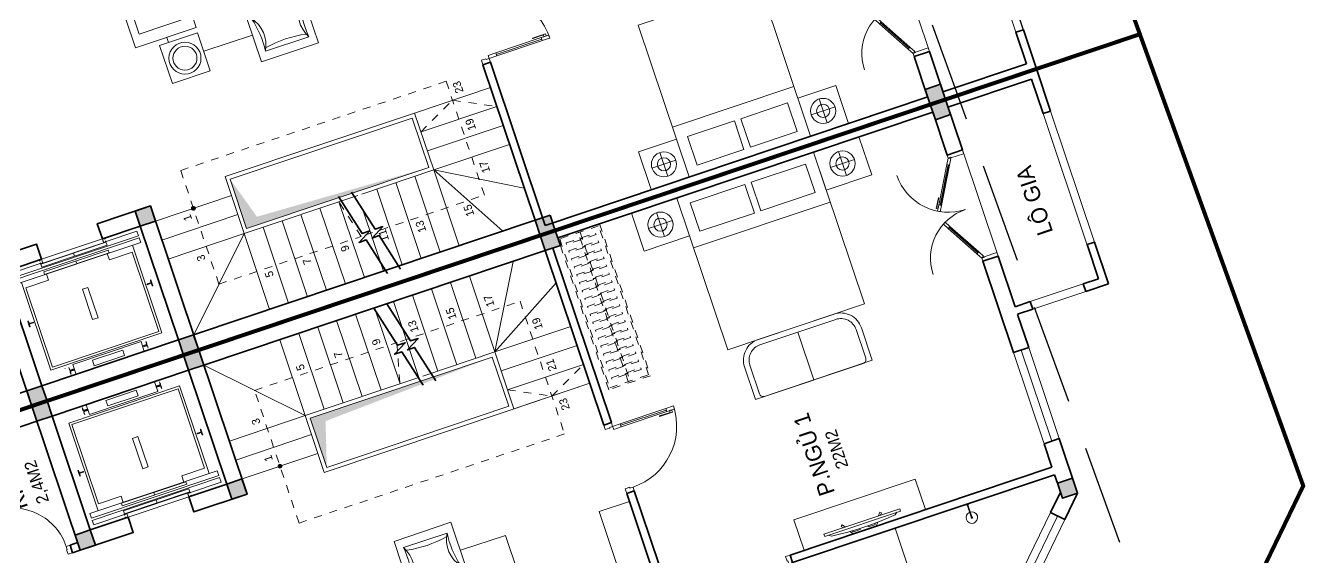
# Model space of a CAD drawing. Header units: metres. Extents: x 568336 to 569219, y 2065964 to 2066430.
# Drawn here: x 568602.85 to 568618.84, y 2066194.32 to 2066200.97 of the extents above; entities that cross this region are included whole.
import ezdxf

# ---------------------------------------------------------------- set-up
doc = ezdxf.new("R2010")
doc.units = ezdxf.units.M
for name, pattern in [('$AUDIT_BAD_LTYPE2', [0]), ('CENTER', [2, 1.25, -0.25, 0.25, -0.25]), ('HIDDEN', [0.375, 0.25, -0.125]), ('HIDDEN2', [0.1875, 0.125, -0.0625]), ('X-5M-G-MB PHONGNGU$0$HIDDEN2', [0.1875, 0.125, -0.0625])]:
    doc.linetypes.add(name, pattern=pattern)
doc.layers.get('0').update_dxf_attribs({"linetype": 'CONTINUOUS'})
doc.layers.add('-AREA', color=2, linetype='CONTINUOUS', plot=False)
for name, color, linetype, lineweight in [('-CENTER', 143, 'CENTER', 13), ('-CONCRETE', 1, 'CONTINUOUS', 35), ('-DIM', 9, 'CONTINUOUS', 13), ('-DOOR', 137, 'CONTINUOUS', 9), ('-FURNITURE', 46, 'CONTINUOUS', 9), ('-HATCH', 8, 'CONTINUOUS', 5), ('-KH', 143, 'CONTINUOUS', 13), ('-LINE1', 7, 'CONTINUOUS', 18), ('-LINE2', 252, 'CONTINUOUS', 9), ('-TEXT', 7, 'CONTINUOUS', 15), ('-WALL', 4, 'CONTINUOUS', 35), ('TEXT25', 2, 'CONTINUOUS', 13)]:
    doc.layers.add(name, color=color, linetype=linetype, lineweight=lineweight)
for name, color, linetype in [('-RANH GIOI LO DAT', 12, 'CONTINUOUS'), ('APOLIC', 7, 'CONTINUOUS'), ('RANHGIOI', 2, 'HIDDEN')]:
    doc.layers.add(name, color=color, linetype=linetype)
doc.styles.add('T1', font='', dxfattribs={"height": 200})
doc.styles.add('vnavanth', font='', dxfattribs={"width": 0.8})
doc.styles.get('T1').set_extended_font_data('VNgeometric Light')
doc.styles.get('vnavanth').set_extended_font_data('.VnAvantH')

# ---------------------------------------------------------------- blocks, each defined once
blk = doc.blocks.new('X-5M-DH-2-CORE$0$A$C75E80C28')
at = {"layer": '-LINE2', "linetype": 'Continuous', "ltscale": 2}
for p, q in [((-731, -149), (731, -149)), ((-731, -1305), (-731, -149)), ((-557, -112), (-560, -112)), ((-510, -22), (-510, -51)), ((-507, -22), (-510, -22)), ((-510, -109), (-510, -79)), ((-507, -22), (-507, -51)), ((-507, -109), (-507, -79)), ((-456, -57), (-501, -57)), ((-456, -60), (-501, -60)), ((-456, -70), (-501, -70)), ((-456, -73), (-501, -73)), ((-453, -63), (-453, -67)), ((-450, -63), (-450, -67)), ((450, -63), (450, -67)), ((453, -63), (453, -67)), ((456, -57), (501, -57)), ((456, -60), (501, -60)), ((456, -70), (501, -70)), ((456, -73), (501, -73)), ((457, -112), (460, -112)), ((507, -22), (510, -22)), ((507, -22), (507, -51)), ((507, -109), (507, -79)), ((510, -22), (510, -51)), ((510, -109), (510, -79)), ((731, -1305), (731, -149)), ((-700, -179), (700, -179)), ((-700, -1225), (-700, -179)), ((700, -1225), (700, -179)), ((-700, -1225), (-400, -1225)), ((-400, -1305), (-400, -1225)), ((700, -1225), (400, -1225)), ((400, -1305), (400, -1225)), ((840, -1305), (-840, -1305)), ((-840, -1365), (-840, -1305)), ((840, -1365), (-840, -1365)), ((840, -1395), (-840, -1395)), ((-840, -1395), (-840, -1455)), ((430, -1406), (-430, -1406)), ((-430, -1406), (-430, -1446)), ((425, -1309), (-425, -1309)), ((-425, -1343), (-425, -1309)), ((425, -1343), (-425, -1343)), ((0, -1309), (0, -1343)), ((0, -1406), (0, -1446)), ((425, -1343), (425, -1309)), ((430, -1406), (430, -1446)), ((840, -1365), (840, -1305)), ((840, -1395), (840, -1455)), ((-840, -1455), (-435, -1455)), ((-435, -1450), (-435, -1460)), ((-435, -1450), (-400, -1450)), ((-435, -1460), (-425, -1460)), ((-435, -1490), (-435, -1500)), ((-435, -1490), (-425, -1490)), ((-435, -1500), (-400, -1500)), ((-433, -1452), (-433, -1458)), ((-433, -1452), (-402, -1452)), ((-433, -1458), (-425, -1458)), ((-433, -1492), (-433, -1498)), ((-433, -1492), (-425, -1492)), ((-433, -1498), (-402, -1498)), ((430, -1446), (-430, -1446)), ((-425, -1458), (-425, -1460)), ((-425, -1490), (-425, -1492)), ((-402, -1452), (-402, -1498)), ((400, -1450), (-400, -1450)), ((-400, -1450), (-400, -1500)), ((400, -1450), (400, -1500)), ((435, -1450), (400, -1450)), ((435, -1500), (400, -1500)), ((402, -1452), (402, -1498)), ((433, -1452), (402, -1452)), ((433, -1498), (402, -1498)), ((433, -1458), (425, -1458)), ((425, -1458), (425, -1460)), ((435, -1460), (425, -1460)), ((425, -1490), (425, -1492)), ((435, -1490), (425, -1490)), ((433, -1492), (425, -1492)), ((433, -1452), (433, -1458)), ((433, -1492), (433, -1498)), ((435, -1450), (435, -1460)), ((840, -1455), (435, -1455)), ((435, -1490), (435, -1500))]:
    blk.add_line(p, q, dxfattribs=at)
for points in [[(-450, 0), (-450, -130), (450, -130), (450, 0)], [(-200, -29), (200, -29), (200, -101), (-200, -101)], [(-36, -584), (36, -584), (36, -984), (-36, -984)]]:
    blk.add_lwpolyline(points, close=True, dxfattribs=at)
for points in [[(-780, -789), (-751, -789, 0.414214), (-750, -788), (-750, -784), (-750, -780, 0.414214), (-751, -779), (-780, -779, -0.256978), (-784, -782), (-798, -782, -0.414214), (-801, -779), (-804, -749, 0.414214), (-807, -746), (-812, -746), (-812, -784), (-812, -821), (-807, -821, 0.414214), (-804, -818), (-801, -789, -0.414214), (-798, -786), (-784, -786, -0.256978), (-780, -789)], [(780, -789), (751, -789, -0.414214), (750, -788), (750, -784), (750, -780, -0.414214), (751, -779), (780, -779, 0.256978), (784, -782), (798, -782, 0.414214), (801, -779), (804, -749, -0.414214), (807, -746), (812, -746), (812, -784), (812, -821), (807, -821, -0.414214), (804, -818), (801, -789, 0.414214), (798, -786), (784, -786, 0.256978), (780, -789)]]:
    blk.add_lwpolyline(points, format="xyb", dxfattribs=at)
for centre, radius, start, end in [((-501, -51), 9.4, 180, 270), ((-501, -79), 9.4, 90, 180), ((-501, -51), 6.2, 180, 270), ((-501, -79), 6.2, 90, 180), ((-456, -63), 6.2, 0, 90), ((-456, -63), 3, 0, 90), ((-456, -67), 6.2, 270, 0), ((-456, -67), 3, 270, 0), ((456, -63), 6.2, 90, 180), ((456, -67), 6.2, 180, 270), ((456, -63), 3, 90, 180), ((456, -67), 3, 180, 270), ((501, -51), 6.2, 270, 0), ((501, -51), 9.4, 270, 0), ((501, -79), 9.4, 0, 90), ((501, -79), 6.2, 0, 90)]:
    blk.add_arc(centre, radius, start, end, dxfattribs=at)
blk = doc.blocks.new('A$C5C575821')
at = {"layer": '-CONCRETE'}
h = blk.add_hatch(color=256, dxfattribs=at)
h.dxf.hatch_style = 1
h.paths.add_polyline_path([(0, 200), (0, 0), (200, 0), (200, 200)])
blk.add_lwpolyline([(0, 0), (200, 0), (200, 200), (0, 200)], close=True, dxfattribs=at)
blk = doc.blocks.new('A$C3F71457E')
at = {"layer": '-CONCRETE'}
blk.add_lwpolyline([(0, -100), (0, 400), (-1500, 400), (-1500, -1400), (0, -1400), (0, -900), (200, -900), (200, -1600), (-1700, -1600), (-1700, 600), (200, 600), (200, -100), (0, -100)], dxfattribs=at)
at = {"layer": '-LINE1'}
blk.add_line((0, -900), (0, -100), dxfattribs=at)
at = {"layer": '-WALL'}
for p in [(-1700, 400), (0, 400), (-1700, -1600), (0, -1600)]:
    blk.add_blockref('A$C5C575821', p, dxfattribs=at)
at = {"color": 2, "rotation": 90}
blk.add_blockref('X-5M-DH-2-CORE$0$A$C75E80C28', (-1500, -500), dxfattribs=at)
blk = doc.blocks.new('*U152')
at = {"linetype": '$AUDIT_BAD_LTYPE2'}
for p, q in [((70, 100), (70, 700)), ((90, 700), (90, 100))]:
    blk.add_line(p, q, dxfattribs=at)
for points in [[(50, 700), (90, 700), (90, 800), (50, 800), (50, 700)], [(50, 703), (50, 100)], [(50, 100), (90, 100), (90, 0), (50, 0), (50, 100)]]:
    blk.add_lwpolyline(points)
for points in [[(118, 595), (118, 764), (90, 764), (90, 736), (113, 736), (113, 595)], [(0, 0), (50, 0), (50, -40), (60, -40), (60, -100), (0, -100)], [(900, 0), (850, 0), (850, -40), (840, -40), (840, -100), (900, -100)]]:
    blk.add_lwpolyline(points, close=True)
at = {"linetype": '$AUDIT_BAD_LTYPE2', "ltscale": 0.3}
blk.add_arc((50, 0), 800, 0, 90, dxfattribs=at)
blk = doc.blocks.new('A$C8a974c9c')
for p, q in [((1750, 2957), (1750, 2643)), ((1593, 2800), (1908, 2800)), ((1343, 2500), (1343, 700)), ((1750, 243), (1750, 557)), ((1593, 400), (1908, 400))]:
    blk.add_line(p, q)
for points in [[(2000, 3100), (1500, 3100), (1500, 2500), (2000, 2500)], [(1891, 2360), (1514, 2360), (1514, 1643), (1891, 1643)], [(1891, 840), (1514, 840), (1514, 1558), (1891, 1558)], [(2000, 100), (1500, 100), (1500, 700), (2000, 700)]]:
    blk.add_lwpolyline(points, close=True)
blk.add_lwpolyline([(2000, 2500), (0, 2500), (0, 700), (2000, 700), (2000, 2500)])
for centre, radius in [((1750, 2800), 157), ((1750, 2800), 82.4), ((1750, 400), 157), ((1750, 400), 82.4)]:
    blk.add_circle(centre, radius)
blk = doc.blocks.new('*U173')
at = {"ltscale": 0.3}
for points in [[(883, 0, 0.414214), (50, 833, 0.414214)], [(883, 0, -0.414214), (1672, 789, -0.414214)]]:
    blk.add_lwpolyline(points, format="xyb", dxfattribs=at)
for points in [[(579, 338), (726, 423), (740, 399), (716, 384), (705, 404), (582, 333)], [(0, 0), (50, 0), (50, -40), (60, -40), (60, -246), (0, -246)], [(1722, 0), (1672, 0), (1672, -40), (1662, -40), (1662, -246), (1722, -246)]]:
    blk.add_lwpolyline(points, close=True)
for points in [[(685, 367), (705, 332), (792, 382), (772, 417), (685, 367)], [(1075, 344), (1055, 310), (969, 360), (989, 394), (1075, 344)], [(687, 368), (137, 50)], [(1073, 346), (1585, 50)], [(137, 50), (157, 15), (70, -35), (50, 0), (137, 50)], [(1585, 50), (1565, 15), (1652, -35), (1672, 0), (1585, 50)]]:
    blk.add_lwpolyline(points)
at = {"layer": 'APOLIC', "linetype": '$AUDIT_BAD_LTYPE2'}
for p, q in [((147, 33), (695, 349)), ((705, 332), (157, 15)), ((1055, 310), (1565, 15)), ((1575, 33), (1065, 327))]:
    blk.add_line(p, q, dxfattribs=at)
blk = doc.blocks.new('ghe11asdsdsdsd')
at = {"layer": '-FURNITURE', "ltscale": 5}
for p, q in [((-454, 642), (-454, -60)), ((447, 643), (445, -59)), ((339, 75), (-348, 74)), ((445, -59), (-454, -60))]:
    blk.add_line(p, q, dxfattribs=at)
for centre, radius, start, end in [((-557, 172), 481, 73.628, 77.6744), ((-330, 640), 103, 97.7909, 180.472), ((-435, 586), 50, 17.2905, 73.628), ((-753, 311), 469, 329.603, 39.8271), ((-1717, 235), 1379, 353.2677, 15.3477), ((14, -3057), 3816, 85.1505, 95.3732), ((745, 311), 469, 140.0382, 210.2652), ((1709, 233), 1379, 164.5193, 186.6002), ((322, 644), 103, 359.5522, 82.2333), ((428, 586), 50, 106.2084, 162.5459), ((548, 172), 481, 102.162, 106.2084), ((-1, -1576), 1730, 79.6029, 100.5814)]:
    blk.add_arc(centre, radius, start, end, dxfattribs=at)
blk = doc.blocks.new('GHE600')
at = {"layer": '-FURNITURE'}
for p, q in [((269950, 8710), (270650, 8710)), ((269950, 8043), (270650, 8043))]:
    blk.add_line(p, q, dxfattribs=at)
for points in [[(270146, 9595), (270146, 10095), (270646, 10095), (270646, 9595)], [(269850, 9526), (270650, 9526), (270650, 7226), (269850, 7226)], [(269950, 9376), (270650, 9376), (270650, 7376), (269950, 7376)], [(270146, 7158), (270146, 6658), (270646, 6658), (270646, 7158)]]:
    blk.add_lwpolyline(points, close=True, dxfattribs=at)
at = {"layer": '-FURNITURE', "elevation": 0}
for points in [[(271287, 9830), (270646, 9832)], [(272038, 6909), (272634, 6908), (272634, 9823), (272038, 9826)], [(270262, 9595), (270262, 9526)], [(270262, 7226), (270262, 7158)], [(270646, 6917), (271287, 6913)]]:
    blk.add_lwpolyline(points, dxfattribs=at)
at = {"layer": '-FURNITURE'}
for centre, radius in [((270396, 9845), 200), ((270396, 9845), 150), ((270396, 6908), 200), ((270396, 6908), 150)]:
    blk.add_circle(centre, radius, dxfattribs=at)
at = {"layer": '-FURNITURE', "extrusion": (0, 0, -1)}
blk.add_ellipse((271662, 8365), major_axis=(0, 750), ratio=0.589994, dxfattribs=at)
at = {"layer": '-FURNITURE', "zscale": 0.83397927038413}
for p, xscale, yscale, rotation in [((271659, 10145, 0), 0.83397927038413, 0.83397927038413, 179.9447021404027), ((271659, 6608, 0), -0.8339792703841301, 0.8339792703841301, 0.05529785959737722)]:
    blk.add_blockref('ghe11asdsdsdsd', p, dxfattribs=dict(at, xscale=xscale, yscale=yscale, rotation=rotation))
blk = doc.blocks.new('*U18')
at = {"linetype": '$AUDIT_BAD_LTYPE2'}
for p, q in [((70, 100), (70, 600)), ((90, 600), (90, 100))]:
    blk.add_line(p, q, dxfattribs=at)
for points in [[(50, 600), (90, 600), (90, 700), (50, 700), (50, 600)], [(50, 603), (50, 100)], [(50, 100), (90, 100), (90, 0), (50, 0), (50, 100)]]:
    blk.add_lwpolyline(points)
for points in [[(118, 495), (118, 664), (90, 664), (90, 636), (113, 636), (113, 495)], [(0, 0), (50, 0), (50, -40), (60, -40), (60, -100), (0, -100)], [(800, 0), (750, 0), (750, -40), (740, -40), (740, -100), (800, -100)]]:
    blk.add_lwpolyline(points, close=True)
at = {"linetype": '$AUDIT_BAD_LTYPE2', "ltscale": 0.3}
blk.add_arc((50, 0), 700, 0, 90, dxfattribs=at)
blk = doc.blocks.new('*U189')
at = {"linetype": 'X-5M-G-MB PHONGNGU$0$HIDDEN2'}
for points in [[(0, 600), (0, 0), (2182, 0), (2182, 600)], [(2162, 580), (2162, 20), (20, 20), (20, 580)], [(2162, 287), (2162, 313), (20, 313), (20, 287)], [(114, 319), (109, 319), (109, 280), (114, 280)], [(228, 319), (223, 319), (223, 280), (228, 280)], [(342, 319), (337, 319), (337, 280), (342, 280)], [(456, 319), (451, 319), (451, 280), (456, 280)], [(570, 319), (565, 319), (565, 280), (570, 280)], [(684, 319), (679, 319), (679, 280), (684, 280)], [(798, 319), (793, 319), (793, 280), (798, 280)], [(912, 319), (907, 319), (907, 280), (912, 280)], [(1026, 319), (1021, 319), (1021, 280), (1026, 280)], [(1140, 319), (1135, 319), (1135, 280), (1140, 280)], [(1254, 319), (1249, 319), (1249, 280), (1254, 280)], [(1368, 319), (1363, 319), (1363, 280), (1368, 280)], [(1482, 319), (1477, 319), (1477, 280), (1482, 280)], [(1596, 319), (1591, 319), (1591, 280), (1596, 280)], [(1710, 319), (1705, 319), (1705, 280), (1710, 280)], [(1824, 319), (1819, 319), (1819, 280), (1824, 280)], [(1938, 319), (1933, 319), (1933, 280), (1938, 280)], [(2052, 319), (2047, 319), (2047, 280), (2052, 280)]]:
    blk.add_lwpolyline(points, close=True, dxfattribs=at)
for points in [[(122, 313), (122, 515), (100, 515), (100, 313)], [(236, 313), (236, 515), (214, 515), (214, 313)], [(350, 313), (350, 515), (328, 515), (328, 313)], [(464, 313), (464, 515), (442, 515), (442, 313)], [(578, 313), (578, 515), (556, 515), (556, 313)], [(692, 313), (692, 515), (670, 515), (670, 313)], [(806, 313), (806, 515), (784, 515), (784, 313)], [(920, 313), (920, 515), (898, 515), (898, 313)], [(1034, 313), (1034, 515), (1012, 515), (1012, 313)], [(1148, 313), (1148, 515), (1126, 515), (1126, 313)], [(1262, 313), (1262, 515), (1240, 515), (1240, 313)], [(1376, 313), (1376, 515), (1354, 515), (1354, 313)], [(1490, 313), (1490, 515), (1468, 515), (1468, 313)], [(1604, 313), (1604, 515), (1582, 515), (1582, 313)], [(1718, 313), (1718, 515), (1696, 515), (1696, 313)], [(1832, 313), (1832, 515), (1810, 515), (1810, 313)], [(1946, 313), (1946, 515), (1924, 515), (1924, 313)], [(2060, 313), (2060, 515), (2038, 515), (2038, 313)], [(100, 287), (100, 92), (122, 92), (122, 287)], [(214, 287), (214, 92), (236, 92), (236, 287)], [(328, 287), (328, 92), (350, 92), (350, 287)], [(442, 287), (442, 92), (464, 92), (464, 287)], [(556, 287), (556, 92), (578, 92), (578, 287)], [(670, 287), (670, 92), (692, 92), (692, 287)], [(784, 287), (784, 92), (806, 92), (806, 287)], [(898, 287), (898, 92), (920, 92), (920, 287)], [(1012, 287), (1012, 92), (1034, 92), (1034, 287)], [(1126, 287), (1126, 92), (1148, 92), (1148, 287)], [(1240, 287), (1240, 92), (1262, 92), (1262, 287)], [(1354, 287), (1354, 92), (1376, 92), (1376, 287)], [(1468, 287), (1468, 92), (1490, 92), (1490, 287)], [(1582, 287), (1582, 92), (1604, 92), (1604, 287)], [(1696, 287), (1696, 92), (1718, 92), (1718, 287)], [(1810, 287), (1810, 92), (1832, 92), (1832, 287)], [(1924, 287), (1924, 92), (1946, 92), (1946, 287)], [(2038, 287), (2038, 92), (2060, 92), (2060, 287)]]:
    blk.add_lwpolyline(points, dxfattribs=at)
blk = doc.blocks.new('XR.MB.LM123$0$tvi 1')
blk.add_lwpolyline([(29, 0), (29, -1000), (0, -1000), (0, 0)], close=True)
for points in [[(29, -50), (52, -81)], [(-24, -236), (-39, -252)], [(0, -285), (-39, -252)], [(0, -256), (-24, -236)], [(70, -315), (111, -350), (111, -650), (70, -685)], [(89, -446), (89, -360), (71, -345)], [(89, -446), (73, -446)], [(89, -554), (89, -640), (71, -655)], [(89, -554), (73, -554)], [(0, -715), (-39, -748)], [(-24, -764), (-39, -748)], [(0, -744), (-24, -764)], [(29, -950), (52, -919)]]:
    blk.add_lwpolyline(points)
blk.add_arc((-4025, -500), 4099, 354.1311, 5.8689)
blk = doc.blocks.new('A$C424D5770')
at = {"layer": '-FURNITURE'}
blk.add_line((70, 770), (700, 770), dxfattribs=at)
for points in [[(0, 270), (0, 1270, -0.414214), (270, 1540), (700, 1540), (700, 0), (270, 0, -0.414214)], [(70, 270), (70, 1270, -0.414214), (270, 1470), (650, 1470, -0.414214), (700, 1420), (700, 120, -0.414214), (650, 70), (270, 70, -0.414214)]]:
    blk.add_lwpolyline(points, format="xyb", close=True, dxfattribs=at)
blk = doc.blocks.new('shower')
for points in [[(180919, -32316), (180912, -32316), (180912, -32147), (180919, -32147)], [(180929, -32327), (180902, -32327), (180902, -32316), (180929, -32316)]]:
    blk.add_lwpolyline(points, close=True)
for radius, start, end in [(72, 272.7907, 267.2093), (8.35, 294.8355, 245.1645)]:
    blk.add_arc((180916, -32147), radius, start, end)
blk = doc.blocks.new('M21-T2')
at = {"layer": '-HATCH', "true_color": 0x8c8896}
h = blk.add_hatch(color=252, dxfattribs=at)
h.dxf.hatch_style = 1
edge = h.paths.add_edge_path()
edge.add_arc((204413, -292655), 24.6, 0, 360)
h = blk.add_hatch(color=252, dxfattribs=at)
h.dxf.hatch_style = 1
h.paths.add_polyline_path([(204213, -293205), (204862, -293205), (204862, -295605), (204765, -293374)])
at = {"layer": '-DOOR'}
for points in [[(199798, -300620), (200799, -301599), (200659, -301742), (199658, -300763)], [(201641, -301798), (202841, -301798), (202841, -301998), (201641, -301998)]]:
    blk.add_lwpolyline(points, close=True, dxfattribs=at)
for points in [[(199728, -300692), (200729, -301670)], [(201641, -301898), (202841, -301898)], [(205446, -301998), (204046, -301998)]]:
    blk.add_lwpolyline(points, dxfattribs=at)
at = {"layer": '-FURNITURE'}
blk.add_line((199312, -299696), (201232, -299699), dxfattribs=at)
at = {"layer": '-FURNITURE', "elevation": 0}
blk.add_lwpolyline([(199612, -296254), (202606, -296255), (202606, -296655), (199612, -296655)], close=True, dxfattribs=at)
at = {"layer": '-FURNITURE'}
blk.add_lwpolyline([(201732, -300130), (201732, -298530), (201332, -298530), (201332, -300130)], close=True, dxfattribs=at)
at = {"layer": '-KH', "linetype": 'HIDDEN2', "ltscale": 5}
blk.add_line((205412, -294530), (204912, -294405), dxfattribs=at)
for points in [[(205412, -294581), (205412, -296155), (203663, -296155), (203663, -292655), (205412, -292655), (205412, -294530)], [(204413, -295655), (204163, -296155), (204413, -296655)]]:
    blk.add_lwpolyline(points, dxfattribs=at)
at = {"layer": '-KH'}
blk.add_circle((204413, -292655), 24.6, dxfattribs=at)
at = {"layer": '-LINE1'}
for p, q in [((204413, -293155), (204413, -292155)), ((204413, -292155), (204413, -293155)), ((204662, -293155), (204662, -292155)), ((204662, -292155), (204662, -293155)), ((204912, -292155), (204912, -293155)), ((204912, -293155), (204163, -293155)), ((204163, -295605), (204163, -293155)), ((204912, -294655), (204912, -293155)), ((204862, -293205), (204213, -293205)), ((204213, -295605), (204213, -293205)), ((204862, -295605), (204862, -293205)), ((204912, -295655), (204912, -294706)), ((204163, -296655), (204163, -295605)), ((204912, -295655), (204163, -295655)), ((204163, -295655), (204163, -296655)), ((204862, -295605), (204213, -295605)), ((204413, -295655), (204413, -296655)), ((204413, -296655), (204413, -295655)), ((204662, -295655), (204662, -296655)), ((204662, -296655), (204662, -295655)), ((204912, -296655), (204912, -295655)), ((204912, -295655), (205488, -296655)), ((204912, -295655), (205912, -296232)), ((205912, -296655), (204163, -296655))]:
    blk.add_line(p, q, dxfattribs=at)
at = {"layer": '-LINE1', "lineweight": 18}
for p, q in [((204912, -293155), (205912, -292154)), ((204912, -293155), (205912, -293155)), ((204912, -293405), (205912, -293405)), ((204912, -293655), (205912, -293655)), ((204912, -293905), (205912, -293905)), ((204912, -294155), (205912, -294155)), ((204912, -294405), (205912, -294405)), ((204912, -294655), (205912, -294655)), ((204912, -294905), (205912, -294905)), ((204912, -295155), (205912, -295155)), ((204912, -295405), (205912, -295405)), ((204912, -295655), (205912, -295655))]:
    blk.add_line(p, q, dxfattribs=at)
at = {"layer": '-LINE1'}
for points in [[(203279, -302898), (203280, -302198)], [(203380, -302198), (203379, -302898)], [(203822, -303098), (205557, -303098)], [(205557, -303198), (203829, -303198)]]:
    blk.add_lwpolyline(points, dxfattribs=at)
at = {"layer": '-RANH GIOI LO DAT', "linetype": 'HIDDEN', "ltscale": 10, "const_width": 50}
blk.add_lwpolyline([(200111, -304701), (206112, -304561), (206112, -284454), (195112, -284454), (195112, -299817)], close=True, dxfattribs=at)
at = {"layer": '-WALL'}
for p, q in [((206112, -301998), (206112, -286454)), ((205912, -289954), (205912, -288954)), ((204212, -289954), (204212, -289854)), ((204312, -289854), (204212, -289854)), ((204312, -289954), (204312, -289854)), ((205912, -296655), (205912, -292154)), ((202712, -296655), (199112, -296655)), ((202712, -296655), (202712, -296755)), ((205912, -296655), (203612, -296655)), ((203612, -296655), (203612, -296755)), ((202712, -296755), (200308, -296755)), ((205912, -296755), (203612, -296755)), ((206012, -301798), (206012, -296855)), ((201232, -298346), (201232, -301798)), ((201332, -298346), (201232, -298346)), ((201332, -298346), (201332, -301798)), ((201003, -301798), (200799, -301599)), ((200921, -301998), (200659, -301742)), ((201232, -301798), (201121, -301798)), ((201641, -301798), (201332, -301798)), ((204046, -301798), (202841, -301798)), ((206017, -301798), (205446, -301798)), ((201641, -301998), (200921, -301998)), ((203279, -301998), (202841, -301998)), ((203280, -302198), (203280, -301998)), ((204046, -301998), (203379, -301998)), ((203380, -302198), (203380, -301998)), ((206112, -301998), (205446, -301998)), ((206012, -301998), (206012, -303098)), ((206112, -301998), (206112, -303198)), ((203380, -302198), (203280, -302198)), ((203379, -302898), (203279, -302898)), ((203279, -303198), (203279, -302898)), ((203379, -303098), (203379, -302898)), ((203829, -303098), (203379, -303098)), ((203829, -303198), (203829, -303098)), ((206012, -303098), (205557, -303098)), ((203829, -303198), (203279, -303198)), ((206112, -303198), (205557, -303198))]:
    blk.add_line(p, q, dxfattribs=at)
for points in [[(205910, -294396), (205378, -294529), (205378, -294630), (205284, -294459), (205284, -294552), (204804, -294672)], [(205910, -294566), (205378, -294699), (205378, -294800), (205284, -294629), (205284, -294722), (204804, -294842)], [(200659, -301742), (200799, -301599)], [(201641, -301998), (201641, -301798)], [(202841, -301998), (202841, -301798)], [(204046, -301998), (204046, -301798)], [(205446, -301998), (205446, -301798)], [(205557, -303198), (205557, -303098)]]:
    blk.add_lwpolyline(points, dxfattribs=at)
at = {"layer": '-DIM', "xscale": -1}
blk.add_blockref('A$C424D5770', (204012, -300094), dxfattribs=at)
at = {"layer": '-DOOR'}
for name, p, rotation in [('*U18', (204312, -289054), 270), ('GHE600', (192873, -22420), 270), ('*U152', (203612, -296755), 180)]:
    blk.add_blockref(name, p, dxfattribs=dict(at, rotation=rotation))
at = {"layer": '-DOOR', "xscale": -1, "rotation": 90}
blk.add_blockref('*U18', (201232, -297546), dxfattribs=at)
at = {"layer": '-DOOR', "xscale": -0.8130081300813005, "yscale": 0.8130081300813007, "zscale": 0.8130081300813007}
blk.add_blockref('*U173', (205446, -301798), dxfattribs=at)
at = {"layer": '-FURNITURE', "extrusion": (0, 0, -1), "xscale": 0.916666666665974, "yscale": 0.916666666665974, "zscale": -0.916666666665974}
blk.add_blockref('*U189', (-206012, -297405), dxfattribs=at)
at = {"layer": '-FURNITURE', "xscale": -1, "rotation": 180}
blk.add_blockref('A$C8a974c9c', (204012, -297724), dxfattribs=at)
at = {"layer": '-FURNITURE', "extrusion": (0, 0, -1), "xscale": -1, "rotation": 180.0036897224083}
blk.add_blockref('XR.MB.LM123$0$tvi 1', (-201443, -299830), dxfattribs=at)
at = {"layer": '-FURNITURE', "rotation": 90.01066851174387}
blk.add_blockref('shower', (168939, -481570), dxfattribs=at)
at = {"layer": '-WALL', "rotation": 180}
blk.add_blockref('A$C3F71457E', (204412, -291554), dxfattribs=at)
at = {"layer": '-WALL', "xscale": -1}
for p in [(206112, -292154), (206112, -296855), (201121, -301998), (206112, -301998)]:
    blk.add_blockref('A$C5C575821', p, dxfattribs=at)
at = {"layer": '-TEXT', "color": 2, "style": 'vnavanth'}
for s, p in [('kho', (204928, -289509)), ('p.ngñ 1', (201893, -299128)), ('L¤ GIA', (204112, -302749))]:
    blk.add_text(s, height=200, dxfattribs=at).set_placement(p)
at = {"layer": '-TEXT', "style": 'T1'}
for s, p in [('1', (204514, -292597)), ('3', (205000, -292597)), ('5', (205465, -293339)), ('7', (205465, -293839)), ('9', (205465, -294339)), ('13', (205465, -294839)), ('15', (205465, -295339)), ('17', (205465, -295839)), ('23', (203942, -296320)), ('21', (204458, -296320)), ('19', (205004, -296320))]:
    blk.add_text(s, height=100, rotation=360, dxfattribs=at).set_placement(p)
at = {"layer": 'TEXT25', "style": 'T1'}
for s, p in [('2,4M2', (204914, -289782)), ('22M2', (202149, -299391))]:
    blk.add_text(s, height=150, rotation=360, dxfattribs=at).set_placement(p)
blk = doc.blocks.new('G1600')
for p, q in [((137477, -212827), (139077, -212827)), ((137228, -213392), (137228, -213077)), ((139326, -213392), (139326, -213077)), ((137385, -213234), (137070, -213234)), ((139169, -213234), (139484, -213234))]:
    blk.add_line(p, q)
blk.add_lwpolyline([(137477, -213484), (137477, -211484), (139077, -211484), (139077, -213484), (137477, -213484)])
for points in [[(136977, -213484), (136977, -212984), (137477, -212984), (137477, -213484)], [(137617, -213375), (137617, -212999), (138235, -212999), (138235, -213375)], [(138937, -213375), (138937, -212999), (138320, -212999), (138320, -213375)], [(139577, -213484), (139577, -212984), (139077, -212984), (139077, -213484)]]:
    blk.add_lwpolyline(points, close=True)
for centre, radius in [((137228, -213234), 157), ((137228, -213234), 82.4), ((139326, -213234), 157), ((139326, -213234), 82.4)]:
    blk.add_circle(centre, radius)
blk = doc.blocks.new('M20-T2')
at = {"layer": '-HATCH', "true_color": 0x8c8896}
h = blk.add_hatch(color=252, dxfattribs=at)
h.dxf.hatch_style = 1
edge = h.paths.add_edge_path()
edge.add_arc((196216, -225651), 24.6, 0, 360)
h = blk.add_hatch(color=252, dxfattribs=at)
h.dxf.hatch_style = 1
h.paths.add_polyline_path([(196416, -226201), (195766, -226201), (195766, -228601), (195864, -226370)])
at = {"layer": '-AREA'}
blk.add_lwpolyline([(194516, -236194), (197283, -236194), (197283, -234994), (201516, -234994), (201517, -230150), (202516, -230150), (202516, -224651), (201516, -224651), (201516, -219450), (194516, -219450)], close=True, dxfattribs=at)
at = {"layer": '-DOOR'}
blk.add_lwpolyline([(196549, -234994), (195149, -234994)], dxfattribs=at)
at = {"layer": '-KH', "linetype": 'HIDDEN2', "ltscale": 5}
blk.add_line((195216, -227526), (195716, -227401), dxfattribs=at)
for points in [[(195216, -227578), (195216, -229151), (196716, -229151), (196716, -225651), (195216, -225651), (195216, -227526)], [(196216, -228651), (196466, -229151), (196216, -229650)]]:
    blk.add_lwpolyline(points, dxfattribs=at)
at = {"layer": '-KH'}
blk.add_circle((196216, -225651), 24.6, dxfattribs=at)
at = {"layer": '-LINE1', "lineweight": 18}
for p, q in [((195716, -226151), (194716, -225151)), ((195716, -226151), (194716, -226151)), ((195716, -226401), (194716, -226401)), ((195716, -226651), (194716, -226651)), ((195716, -226901), (194716, -226901)), ((195716, -227151), (194716, -227151)), ((195716, -227401), (194716, -227401)), ((195510, -227651), (194716, -227651)), ((195716, -227901), (194716, -227901)), ((195716, -228151), (194716, -228151)), ((195716, -228401), (194716, -228401)), ((195716, -228651), (194716, -228651))]:
    blk.add_line(p, q, dxfattribs=at)
at = {"layer": '-LINE1'}
for p, q in [((195716, -225151), (195716, -226151)), ((195966, -226151), (195966, -225151)), ((195966, -225151), (195966, -226151)), ((196216, -226151), (196216, -225151)), ((196216, -225151), (196216, -226151)), ((195716, -227651), (195716, -226151)), ((195716, -226151), (196466, -226151)), ((196466, -228651), (196466, -226151)), ((195766, -228601), (195766, -226201)), ((195766, -226201), (196416, -226201)), ((196416, -228601), (196416, -226201)), ((195716, -228651), (195716, -227703)), ((195716, -228651), (194716, -229228)), ((195716, -228651), (195139, -229651)), ((195716, -228651), (196466, -228651)), ((195716, -229651), (195716, -228651)), ((195766, -228601), (196416, -228601)), ((195966, -228651), (195966, -229651)), ((195966, -229651), (195966, -228651)), ((196216, -228651), (196216, -229651)), ((196216, -229651), (196216, -228651)), ((196466, -229651), (196466, -228651))]:
    blk.add_line(p, q, dxfattribs=at)
for points in [[(196733, -236094), (195032, -236094)], [(195032, -236194), (196733, -236194)]]:
    blk.add_lwpolyline(points, dxfattribs=at)
at = {"layer": '-RANH GIOI LO DAT', "linetype": 'HIDDEN', "ltscale": 10, "const_width": 50}
blk.add_lwpolyline([(203516, -237348), (203516, -217450), (194516, -217450), (194516, -237557)], close=True, dxfattribs=at)
at = {"layer": '-WALL'}
for p, q in [((194516, -219450), (194516, -234994)), ((194716, -229651), (196766, -229651)), ((196766, -229651), (196766, -229751)), ((194616, -229751), (196766, -229751)), ((194616, -229751), (194616, -234794)), ((194619, -234794), (195149, -234794)), ((194514, -234994), (195149, -234994)), ((194516, -234994), (194516, -236194)), ((194616, -234994), (194616, -236094)), ((194516, -236194), (195032, -236194)), ((194616, -236094), (195032, -236094)), ((195032, -236194), (195032, -236094))]:
    blk.add_line(p, q, dxfattribs=at)
at = {"layer": '-WALL', "linetype": 'Continuous', "ltscale": 10}
for p, q in [((194716, -222950), (194716, -221650)), ((194716, -229651), (194716, -225150))]:
    blk.add_line(p, q, dxfattribs=at)
at = {"layer": '-WALL'}
for points in [[(195780, -227417), (195248, -227550), (195248, -227651), (195154, -227479), (195154, -227573), (194674, -227693)], [(195780, -227587), (195248, -227720), (195248, -227821), (195154, -227649), (195154, -227743), (194674, -227863)], [(195149, -234994), (195149, -234794)]]:
    blk.add_lwpolyline(points, dxfattribs=at)
at = {"layer": '-DOOR', "xscale": -1, "rotation": 180}
blk.add_blockref('*U152', (196766, -229751), dxfattribs=at)
at = {"layer": '-DOOR', "xscale": -0.8130081300813008, "yscale": 0.8130081300813008, "zscale": 0.8130081300813008, "rotation": 359.9999964345851}
blk.add_blockref('*U173', (196549, -234794), dxfattribs=at)
at = {"layer": '-FURNITURE'}
for name, p, rotation in [('GHE600', (191121, 44248), 270.0000000100515), ('G1600', (408101, -94173), 270)]:
    blk.add_blockref(name, p, dxfattribs=dict(at, rotation=rotation))
at = {"layer": '-WALL', "xscale": -1, "rotation": 180}
blk.add_blockref('A$C3F71457E', (196216, -224550), dxfattribs=at)
at = {"layer": '-WALL', "xscale": -1}
for p in [(194716, -225150), (194716, -229851), (194716, -234994)]:
    blk.add_blockref('A$C5C575821', p, dxfattribs=at)
at = {"layer": '-TEXT', "style": 'T1'}
for s, p in [('3', (195561, -225593)), ('1', (196091, -225593)), ('5', (195097, -226336)), ('7', (195097, -226836)), ('9', (195102, -227336)), ('11', (195064, -227846)), ('13', (195021, -228322)), ('15', (195021, -228955)), ('17', (195473, -229317)), ('19', (196032, -229317)), ('23', (196525, -229317))]:
    blk.add_text(s, height=100, rotation=0, dxfattribs=at).set_placement(p)

msp = doc.modelspace()

# ---------------------------------------------------------------- block references
at = {"layer": '-CENTER', "xscale": 0.001, "yscale": 0.001, "zscale": 0.001, "rotation": 108.5514997298386}
msp.add_blockref('M21-T2', (568393.615, 2065908.56), dxfattribs=at)

# ---------------------------------------------------------------- next in the draw order: block references
at = {"layer": '-CENTER', "xscale": 0.001, "yscale": 0.001, "zscale": 0.001, "rotation": 108.5514997303649}
msp.add_blockref('M20-T2', (568453.448, 2065940.871), dxfattribs=at)

# ---------------------------------------------------------------- next in the draw order: linework, layer by layer
at = {"layer": 'RANHGIOI', "color": 12, "ltscale": 5}
msp.add_line((568604.615, 2066227.425), (568618.701, 2066188.475), dxfattribs=at)

doc.saveas('drawing.dxf')
